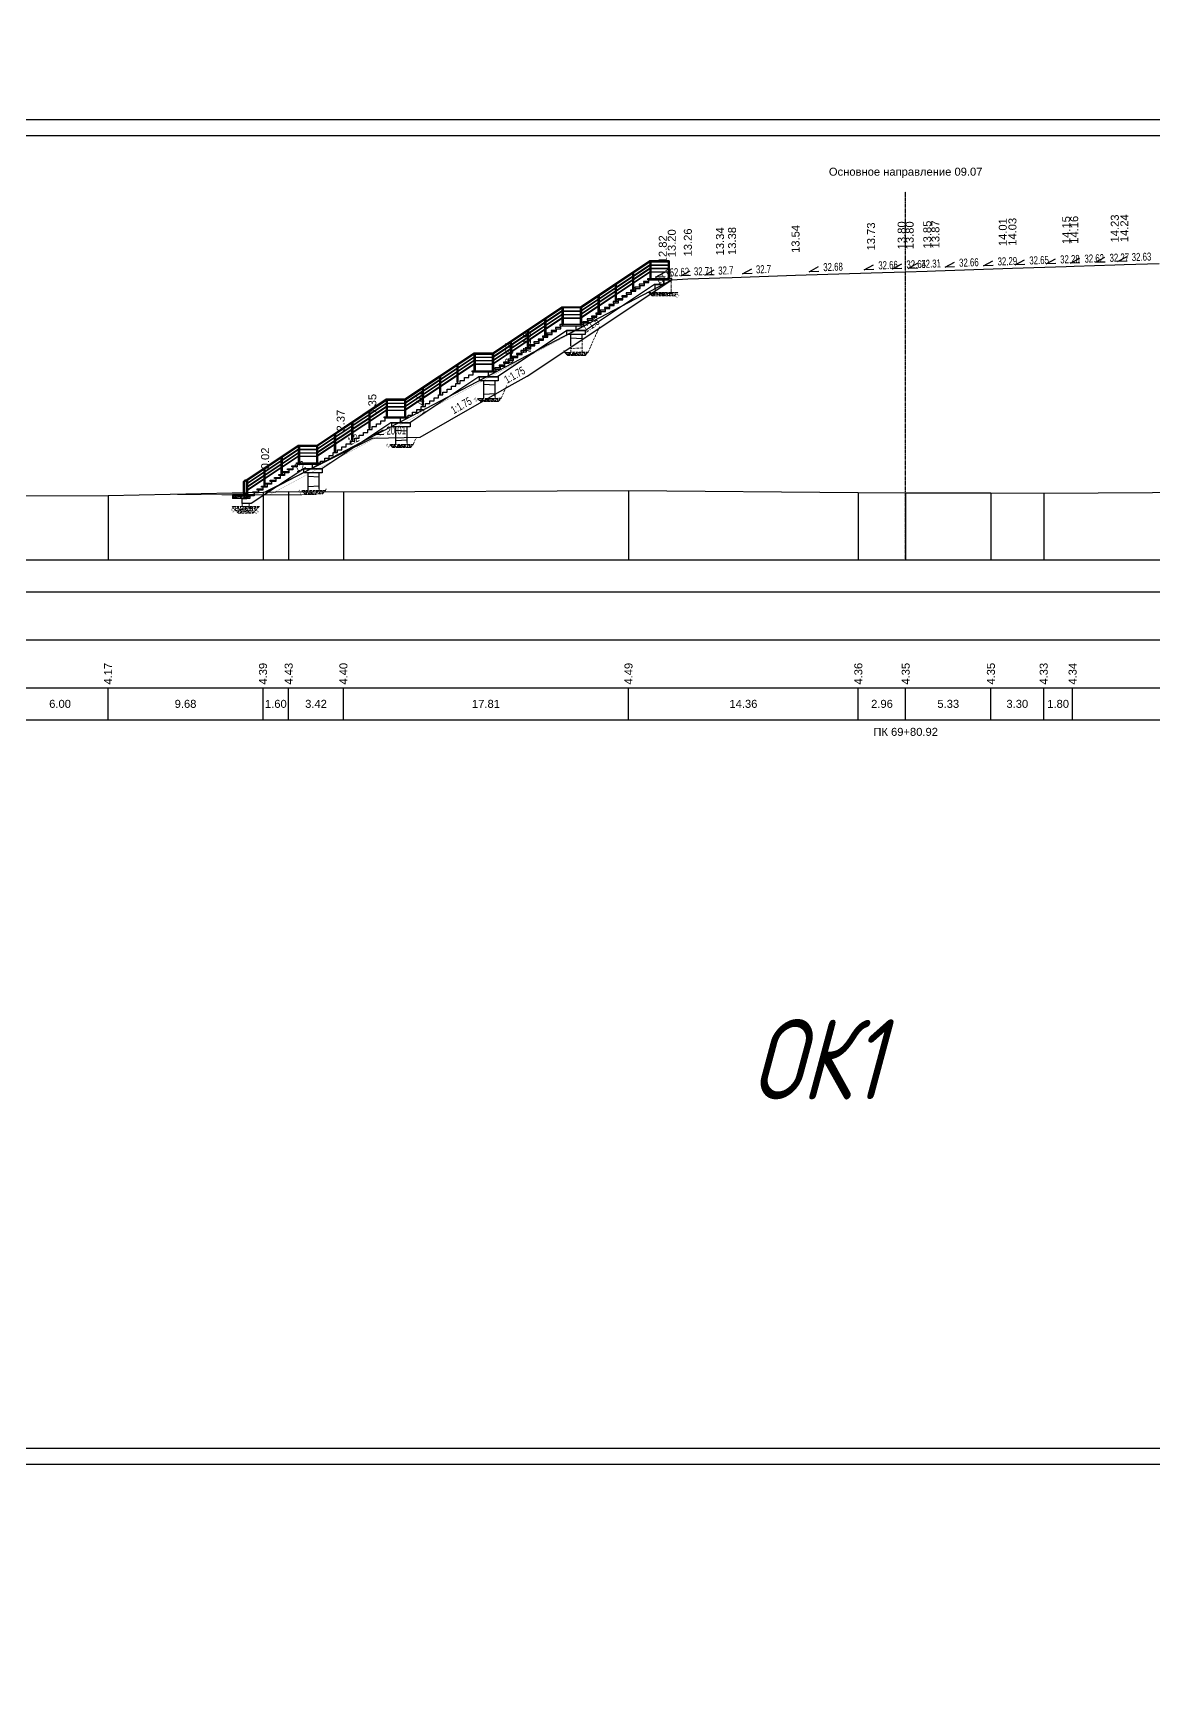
# Model space of a CAD drawing. Header units: millimetres. Extents: x 0 to 285450075, y -3000605 to 8125189010.
# Drawn here: x 7655242 to 7725227, y -50597 to 52371 of the extents above; entities that cross this region are included whole.
import ezdxf
from ezdxf import colors
from ezdxf.entities.mleader import LeaderData, LeaderLine
from ezdxf.enums import TextEntityAlignment as Align
from ezdxf.math import Vec2, Vec3

# ---------------------------------------------------------------- set-up
doc = ezdxf.new("R2010")
doc.units = ezdxf.units.MM
for name, pattern in [('ACAD_ISO02W100', [15, 12, -3]), ('DASHED', [7, 5, -2, 0]), ('осевая2', [1.125, 0.75, -0.125, 0.125, -0.125]), ('Штриховая', [3, 2, -1])]:
    doc.linetypes.add(name, pattern=pattern)
for name, color, linetype, lineweight in [('!!ТЕКСТ', 3, 'Continuous', 20), ('02_Доп.основные', 255, 'Continuous', 25), ('04_Невидимые', 3, 'Continuous', 13), ('1-Бетон', 106, 'Continuous', 35), ('10_Текст', 255, 'Continuous', 25), ('osn linii', 4, 'Continuous', 40), ('ИС_Выноска', 3, 'Continuous', 18), ('ИС_Земля_Med', 32, 'Земля', 20), ('ИС_ЛС_Mid', 7, 'Continuous', 35), ('ИС_ЛС_Невид', 3, 'Штриховая', 18), ('ИС_ЛС_Тон', 3, 'Continuous', 18)]:
    doc.layers.add(name, color=color, linetype=linetype, lineweight=lineweight)
for name, color, linetype in [('Код_510', 7, 'Continuous'), ('Красный поперечник', 1, 'Continuous'), ('ограждение', 7, 'Continuous'), ('Ось', 1, 'осевая2'), ('Откосы', 7, 'Continuous'), ('Подписи поперечников', 7, 'Continuous'), ('Рабочие отметки', 7, 'Continuous'), ('Таблица', 7, 'Continuous'), ('Уклоны проезжей части', 7, 'Continuous'), ('Черный поперечник', 3, 'Continuous')]:
    doc.layers.add(name, color=color, linetype=linetype)
doc.styles.add('0', font='isocpeur.ttf', dxfattribs={"width": 0.8, "oblique": 15})
doc.styles.add('ISOCPEUR', font='isocpeur.ttf', dxfattribs={"width": 0.8, "oblique": 15, "height": 2.5})
doc.styles.get("Standard").update_dxf_attribs({"font": 'arial.ttf'})
doc.linetypes.add('Земля', pattern='A,5.9,[130,ltypeshp.shx,S=1.5,R=-30,X=0,Y=-1.3],1.5,[130,ltypeshp.shx,S=1.5,R=-30,X=0,Y=-1.3],1.5,[130,ltypeshp.shx,S=1.5,R=-30,X=0,Y=-1.3],0.1', length=9)

# ---------------------------------------------------------------- blocks, each defined once
blk = doc.blocks.new('е43у')
at = {"layer": '04_Невидимые'}
h = blk.add_hatch(dxfattribs=at)
h.set_pattern_fill('AR-CONC', color=256, scale=30, angle=180, style=0)
h.set_pattern_definition([(230, (-78394462.25, -160705.61), (-215.1780548, 18.8256405), [22.5, -247.5]), (175, (-78394462.25, -160705.61), (41.6254001, -225.6576401), [18, -198]), (280.45144446, (-78394480.18, -160704.04), (-173.552654, -206.8319973), [19.1220576, -210.3426336]), (226.1842, (-78394462.25, -160765.61), (-320.1723992, 49.6557842), [33.75, -371.25]), (276.6356355, (-78394488.93, -160761.48), (-280.3985837, -292.2355802), [28.6831026, -315.514128]), (171.184164, (-78394462.25, -160765.6), (-280.3985835, -292.2355801), [27, -297.0000003]), (201, (-78394492.25, -160750.61), (-179.07211564, 120.7856672), [22.5, -247.5]), (146, (-78394492.25, -160750.61), (-72.9945996, -217.5450135), [18, -198]), (251.45144474, (-78394507.17, -160740.55), (-252.066713, -96.75934584), [19.122057, -210.3426336]), (217.5, (-78394462.25, -160705.61), (-3.647956595, -99.86815615), [0, -195.6, 0, -201, 0, -198.75]), (187.5, (-78394462.25, -160705.61), (-78.92086123, -118.32351356), [0, -114.6, 0, -191.1, 0, -75.75]), (147.5, (-78394395.35, -160705.61), (-160.14673085, 6.76646152), [0, -75, 0, -234, 0, -310.5]), (137.5, (-78394365.35, -160705.61), (-174.9558508, -30.0314947), [0, -97.5, 0, -155.4, 0, -220.5])])
h.paths.add_polyline_path([(1230, -1000), (1430, -800), (-330, -800), (-330, -840), (-170, -1000)])
h = blk.add_hatch(dxfattribs=at)
h.set_pattern_fill('AR-CONC', color=256, scale=30, angle=180, style=0)
h.set_pattern_definition([(230, (-78386442.3, -160705.66), (-215.1780548, 18.8256405), [22.5, -247.5]), (175, (-78386442.3, -160705.66), (41.6254001, -225.6576401), [18, -198]), (280.45144446, (-78386460.23, -160704.09), (-173.552654, -206.8319973), [19.1220576, -210.3426336]), (226.1842, (-78386442.3, -160765.66), (-320.1723992, 49.6557842), [33.75, -371.25]), (276.6356355, (-78386468.98, -160761.52), (-280.3985837, -292.2355802), [28.6831026, -315.514128]), (171.184164, (-78386442.3, -160765.66), (-280.3985835, -292.2355801), [27, -297.0000003]), (201, (-78386472.3, -160750.66), (-179.07211564, 120.7856672), [22.5, -247.5]), (146, (-78386472.3, -160750.66), (-72.9945996, -217.5450135), [18, -198]), (251.45144474, (-78386487.22, -160740.6), (-252.066713, -96.75934584), [19.122057, -210.3426336]), (217.5, (-78386442.295, -160705.66), (-3.647956595, -99.86815615), [0, -195.6, 0, -201, 0, -198.75]), (187.5, (-78386442.3, -160705.66), (-78.92086123, -118.32351356), [0, -114.6, 0, -191.1, 0, -75.75]), (147.5, (-78386375.395, -160705.66), (-160.14673085, 6.76646152), [0, -75, 0, -234, 0, -310.5]), (137.5, (-78386345.4, -160705.66), (-174.9558508, -30.0314947), [0, -97.5, 0, -155.4, 0, -220.5])])
h.paths.add_polyline_path([(6689, -4541), (6500, -4730), (5400, -4730), (5221, -4530)])
h = blk.add_hatch(dxfattribs=at)
h.set_pattern_fill('AR-CONC', color=256, scale=30, angle=180, style=0)
h.set_pattern_definition([(230, (-78381002.3, -163585.66), (-215.1780548, 18.8256405), [22.5, -247.5]), (175, (-78381002.3, -163585.66), (41.6254001, -225.6576401), [18, -198]), (280.45144446, (-78381020.23, -163584.09), (-173.552654, -206.8319973), [19.1220576, -210.3426336]), (226.1842, (-78381002.3, -163645.66), (-320.1723992, 49.6557842), [33.75, -371.25]), (276.6356355, (-78381028.98, -163641.52), (-280.3985837, -292.2355802), [28.6831026, -315.514128]), (171.184164, (-78381002.3, -163645.66), (-280.3985835, -292.2355801), [27, -297.0000003]), (201, (-78381032.3, -163630.66), (-179.07211564, 120.7856672), [22.5, -247.5]), (146, (-78381032.3, -163630.66), (-72.9945996, -217.5450135), [18, -198]), (251.45144474, (-78381047.22, -163620.6), (-252.066713, -96.75934584), [19.122057, -210.3426336]), (217.5, (-78381002.295, -163585.66), (-3.647956595, -99.86815615), [0, -195.6, 0, -201, 0, -198.75]), (187.5, (-78381002.3, -163585.66), (-78.92086123, -118.32351356), [0, -114.6, 0, -191.1, 0, -75.75]), (147.5, (-78380935.395, -163585.66), (-160.14673085, 6.76646152), [0, -75, 0, -234, 0, -310.5]), (137.5, (-78380905.4, -163585.66), (-174.9558508, -30.0314947), [0, -97.5, 0, -155.4, 0, -220.5])])
h.paths.add_polyline_path([(12129, -7421), (11940, -7610), (10840, -7610), (10661, -7410)])
h = blk.add_hatch(dxfattribs=at)
h.set_pattern_fill('AR-CONC', color=256, scale=30, angle=180, style=0)
h.set_pattern_definition([(230, (-78375512.3, -166465.66), (-215.1780548, 18.8256405), [22.5, -247.5]), (175, (-78375512.3, -166465.66), (41.6254001, -225.6576401), [18, -198]), (280.45144446, (-78375530.23, -166464.09), (-173.552654, -206.8319973), [19.1220576, -210.3426336]), (226.1842, (-78375512.3, -166525.66), (-320.1723992, 49.6557842), [33.75, -371.25]), (276.6356355, (-78375538.98, -166521.52), (-280.3985837, -292.2355802), [28.6831026, -315.514128]), (171.184164, (-78375512.3, -166525.66), (-280.3985835, -292.2355801), [27, -297.0000003]), (201, (-78375542.3, -166510.66), (-179.07211564, 120.7856672), [22.5, -247.5]), (146, (-78375542.3, -166510.66), (-72.9945996, -217.5450135), [18, -198]), (251.45144474, (-78375557.22, -166500.6), (-252.066713, -96.75934584), [19.122057, -210.3426336]), (217.5, (-78375512.295, -166465.66), (-3.647956595, -99.86815615), [0, -195.6, 0, -201, 0, -198.75]), (187.5, (-78375512.29, -166465.66), (-78.92086123, -118.32351356), [0, -114.6, 0, -191.1, 0, -75.75]), (147.5, (-78375445.395, -166465.66), (-160.14673085, 6.76646152), [0, -75, 0, -234, 0, -310.5]), (137.5, (-78375415.4, -166465.66), (-174.9558508, -30.0314947), [0, -97.5, 0, -155.4, 0, -220.5])])
h.paths.add_polyline_path([(17619, -10301), (17430, -10490), (16330, -10490), (16151, -10290)])
h = blk.add_hatch(dxfattribs=at)
h.set_pattern_fill('AR-CONC', color=256, scale=30, angle=180, style=0)
h.set_pattern_definition([(230, (-78370022.3, -169345.66), (-215.1780548, 18.8256405), [22.5, -247.5]), (175, (-78370022.3, -169345.66), (41.6254001, -225.6576401), [18, -198]), (280.45144446, (-78370040.23, -169344.09), (-173.552654, -206.8319973), [19.1220576, -210.3426336]), (226.1842, (-78370022.3, -169405.66), (-320.1723992, 49.6557842), [33.75, -371.25]), (276.6356355, (-78370048.97, -169401.52), (-280.3985837, -292.2355802), [28.6831026, -315.514128]), (171.184164, (-78370022.3, -169405.66), (-280.3985835, -292.2355801), [27, -297.0000003]), (201, (-78370052.3, -169390.66), (-179.07211564, 120.7856672), [22.5, -247.5]), (146, (-78370052.3, -169390.66), (-72.9945996, -217.5450135), [18, -198]), (251.45144474, (-78370067.22, -169380.6), (-252.066713, -96.75934584), [19.122057, -210.3426336]), (217.5, (-78370022.294, -169345.66), (-3.647956595, -99.86815615), [0, -195.6, 0, -201, 0, -198.75]), (187.5, (-78370022.29, -169345.66), (-78.92086123, -118.32351356), [0, -114.6, 0, -191.1, 0, -75.75]), (147.5, (-78369955.39, -169345.66), (-160.14673085, 6.76646152), [0, -75, 0, -234, 0, -310.5]), (137.5, (-78369925.4, -169345.66), (-174.9558508, -30.0314947), [0, -97.5, 0, -155.4, 0, -220.5])])
h.paths.add_polyline_path([(23109, -13181), (22920, -13370), (21820, -13370), (21641, -13170)])
h = blk.add_hatch(dxfattribs=at)
h.set_pattern_fill('AR-CONC', color=256, scale=30, angle=180, style=0)
h.set_pattern_definition([(230, (-78374427.3, -167185.7), (-215.1780548, 18.8256405), [22.5, -247.5]), (175, (-78374427.3, -167185.7), (41.6254001, -225.6576401), [18, -198]), (280.45144446, (-78374445.22, -167184.13), (-173.552654, -206.8319973), [19.1220576, -210.3426336]), (226.1842, (-78374427.3, -167245.7), (-320.1723992, 49.6557842), [33.75, -371.25]), (276.6356355, (-78374453.97, -167241.56), (-280.3985837, -292.2355802), [28.6831026, -315.514128]), (171.184164, (-78374427.3, -167245.7), (-280.3985835, -292.2355801), [27, -297.0000003]), (201, (-78374457.3, -167230.7), (-179.07211564, 120.7856672), [22.5, -247.5]), (146, (-78374457.3, -167230.7), (-72.9945996, -217.5450135), [18, -198]), (251.45144474, (-78374472.22, -167220.64), (-252.066713, -96.75934584), [19.122057, -210.3426336]), (217.5, (-78374427.29, -167185.7), (-3.647956595, -99.86815615), [0, -195.6, 0, -201, 0, -198.75]), (187.5, (-78374427.29, -167185.7), (-78.92086123, -118.32351356), [0, -114.6, 0, -191.1, 0, -75.75]), (147.5, (-78374360.39, -167185.7), (-160.14673085, 6.76646152), [0, -75, 0, -234, 0, -310.5]), (137.5, (-78374330.4, -167185.7), (-174.9558508, -30.0314947), [0, -97.5, 0, -155.4, 0, -220.5])])
h.paths.add_polyline_path([(27475, -14180), (27075, -14580), (26175, -14580), (25775, -14180)])
h = blk.add_hatch(dxfattribs=at)
h.set_pattern_fill('AR-CONC', color=256, scale=30, angle=180, style=0)
h.set_pattern_definition([(230, (-78313045.03, -167475.7), (-215.1780548, 18.8256405), [22.5, -247.5]), (175, (-78313045.03, -167475.7), (41.6254001, -225.6576401), [18, -198]), (280.45144446, (-78313062.96, -167474.13), (-173.552654, -206.8319973), [19.1220576, -210.3426336]), (226.1842, (-78313045.03, -167535.7), (-320.1723992, 49.6557842), [33.75, -371.25]), (276.6356355, (-78313071.7, -167531.56), (-280.3985837, -292.2355802), [28.6831026, -315.514128]), (171.184164, (-78313045.03, -167535.7), (-280.3985835, -292.2355801), [27, -297.0000003]), (201, (-78313075.03, -167520.7), (-179.07211564, 120.7856672), [22.5, -247.5]), (146, (-78313075.03, -167520.7), (-72.9945996, -217.5450135), [18, -198]), (251.45144474, (-78313089.95, -167510.64), (-252.066713, -96.75934584), [19.122057, -210.3426336]), (217.5, (-78313045.026, -167475.7), (-3.647956595, -99.86815615), [0, -195.6, 0, -201, 0, -198.75]), (187.5, (-78313045.03, -167475.7), (-78.92086123, -118.32351356), [0, -114.6, 0, -191.1, 0, -75.75]), (147.5, (-78312978.126, -167475.7), (-160.14673085, 6.76646152), [0, -75, 0, -234, 0, -310.5]), (137.5, (-78312948.13, -167475.7), (-174.9558508, -30.0314947), [0, -97.5, 0, -155.4, 0, -220.5])])
h.paths.add_polyline_path([(26365, -13680), (26365, -13570), (26365, -13530), (27435, -13530), (27435, -13680)])
h = blk.add_hatch(dxfattribs=at)
h.set_pattern_fill('ANSI33', color=256, scale=10, style=0)
h.set_pattern_definition([(45, (-976848.076, -571101.184), (-44.9012806, 44.9012806), []), (45, (-976803.175, -571101.184), (-44.9012806, 44.9012806), [31.75, -15.875])])
h.paths.add_polyline_path([(27435, -13430), (27435, -13530), (26435, -13530), (26435, -13430), (27435, -13430), (27435, -13430), (27435, -13430)])
at = {"color": 40, "true_color": 0xf8d731, "const_width": 10}
blk.add_lwpolyline([(25137, -13439), (0, 0)], dxfattribs=at)
at = {"layer": '02_Доп.основные'}
for p, q in [((5600, -3663), (5600, -3430)), ((5600, -3700), (6300, -3660)), ((6300, -4130), (6300, -3430)), ((12365, -5760), (11165, -5760)), ((12285, -5690), (11195, -5690)), ((11040, -7290), (11040, -6310)), ((11040, -6580), (11740, -6540)), ((11040, -7140), (11740, -7180)), ((11740, -7233), (11740, -6310)), ((11740, -7418), (11740, -7233)), ((16530, -10170), (16530, -9190)), ((17855, -8640), (16655, -8640)), ((17775, -8570), (16685, -8570)), ((17230, -10113), (17230, -9190)), ((16530, -9460), (17230, -9420)), ((16530, -10020), (17230, -10060)), ((17230, -10298), (17230, -10113)), ((22020, -13050), (22020, -12070)), ((22020, -12340), (22720, -12300)), ((23345, -11520), (22145, -11520)), ((23265, -11450), (22175, -11450)), ((22720, -12993), (22720, -12070)), ((22020, -12900), (22720, -12940)), ((22720, -13178), (22720, -12993)), ((26435, -13430), (27435, -13430)), ((26435, -13530), (27435, -13530)), ((26435, -13680), (27435, -13680))]:
    blk.add_line(p, q, dxfattribs=at)
for points in [[(120, 0), (0, 0), (0, 70), (160, 70)], [(180, 0), (1320, 0), (1500, 0), (1500, 70), (1320, 70), (210, 70)], [(5970, -3180), (5970, -2880), (5485, -2880), (5485, -2700), (5215, -2700), (5215, -2520), (4945, -2520), (4945, -2340), (4675, -2340), (4675, -2160), (4405, -2160), (4405, -1980), (4135, -1980), (4135, -1800), (3865, -1800), (3865, -1620), (3595, -1620), (3595, -1440), (3325, -1440), (3325, -1260), (3055, -1260), (3055, -1080), (2785, -1080), (2785, -900), (2515, -900), (2515, -720), (2245, -720), (2245, -540), (1975, -540), (1975, -360), (1705, -360), (1705, -180), (1435, -180), (1435, 0), (500, 0), (500, -300), (1075, -300), (5395, -3180), (5970, -3180)], [(11460, -6060), (11460, -5760), (10975, -5760), (10975, -5580), (10705, -5580), (10705, -5400), (10435, -5400), (10435, -5220), (10165, -5220), (10165, -5040), (9895, -5040), (9895, -4860), (9625, -4860), (9625, -4680), (9355, -4680), (9355, -4500), (9085, -4500), (9085, -4320), (8815, -4320), (8815, -4140), (8545, -4140), (8545, -3960), (8275, -3960), (8275, -3780), (8005, -3780), (8005, -3600), (7735, -3600), (7735, -3420), (7465, -3420), (7465, -3240), (7195, -3240), (7195, -3060), (6925, -3060), (6925, -2880), (5990, -2880), (5990, -3180), (6565, -3180), (10885, -6060), (11460, -6060)], [(6565, -3180), (5415, -3180), (5415, -3430), (6565, -3430), (6565, -3180)], [(12005, -6060), (10855, -6060), (10855, -6310), (12005, -6310), (12005, -6060)], [(11145, -5690), (10975, -5690), (10975, -5760), (11165, -5760)], [(16950, -8940), (16950, -8640), (16465, -8640), (16465, -8460), (16195, -8460), (16195, -8280), (15925, -8280), (15925, -8100), (15655, -8100), (15655, -7920), (15385, -7920), (15385, -7740), (15115, -7740), (15115, -7560), (14845, -7560), (14845, -7380), (14575, -7380), (14575, -7200), (14305, -7200), (14305, -7020), (14035, -7020), (14035, -6840), (13765, -6840), (13765, -6660), (13495, -6660), (13495, -6480), (13225, -6480), (13225, -6300), (12955, -6300), (12955, -6120), (12685, -6120), (12685, -5940), (12415, -5940), (12415, -5760), (11480, -5760), (11480, -6060), (12055, -6060), (16375, -8940), (16950, -8940)], [(12355, -5760), (12475, -5760), (12475, -5690), (12335, -5690)], [(17495, -8940), (16345, -8940), (16345, -9190), (17495, -9190), (17495, -8940)], [(16635, -8570), (16465, -8570), (16465, -8640), (16655, -8640)], [(22440, -11820), (22440, -11520), (21955, -11520), (21955, -11340), (21685, -11340), (21685, -11160), (21415, -11160), (21415, -10980), (21145, -10980), (21145, -10800), (20875, -10800), (20875, -10620), (20605, -10620), (20605, -10440), (20335, -10440), (20335, -10260), (20065, -10260), (20065, -10080), (19795, -10080), (19795, -9900), (19525, -9900), (19525, -9720), (19255, -9720), (19255, -9540), (18985, -9540), (18985, -9360), (18715, -9360), (18715, -9180), (18445, -9180), (18445, -9000), (18175, -9000), (18175, -8820), (17905, -8820), (17905, -8640), (16970, -8640), (16970, -8940), (17545, -8940), (21865, -11820), (22440, -11820)], [(17845, -8640), (17965, -8640), (17965, -8570), (17825, -8570)], [(22985, -11820), (21835, -11820), (21835, -12070), (22985, -12070), (22985, -11820)], [(22125, -11450), (21955, -11450), (21955, -11520), (22145, -11520)], [(22460, -11520), (22460, -11820), (22985, -11820), (26275, -13980), (26850, -13980), (26850, -13680), (26545, -13680)], [(23335, -11520), (23455, -11520), (23455, -11450), (23315, -11450)], [(23335, -11520), (23455, -11520), (23455, -11450), (23315, -11450)], [(23345, -11520), (23395, -11520), (23395, -11700), (23665, -11700), (23665, -11880), (23935, -11880), (23935, -12060), (24205, -12060), (24205, -12240)], [(24345, -12170), (24205, -12170), (24205, -12240), (24405, -12240)], [(24405, -12240), (24545, -12240), (24545, -12170), (24395, -12170)], [(24475, -12240), (24475, -12420), (24745, -12420), (24745, -12600), (25015, -12600), (25015, -12780), (25285, -12780), (25285, -12960)], [(25425, -12890), (25285, -12890), (25285, -12960), (25485, -12960)], [(25485, -12960), (25625, -12960), (25625, -12890), (25475, -12890)], [(25555, -12960), (25555, -13140), (25825, -13140), (25825, -13320), (26095, -13320), (26095, -13500), (26365, -13500), (26365, -13680), (26545, -13680)], [(26435, -13430), (26435, -13530)], [(27435, -13430), (27435, -13530)], [(27435, -13530), (27435, -13680)]]:
    blk.add_lwpolyline(points, dxfattribs=at)
at = {"layer": '02_Доп.основные', "flags": 128}
blk.add_lwpolyline([(1030, -610), (1030, -300), (490, -300), (490, 0), (30, 0)], dxfattribs=at)
at = {"layer": '02_Доп.основные'}
for points in [[(1435, -110), (1775, -110), (1775, -180), (1435, -180)], [(1705, -290), (2045, -290), (2045, -360), (1705, -360)], [(1975, -470), (2315, -470), (2315, -540), (1975, -540)], [(2245, -650), (2585, -650), (2585, -720), (2245, -720)], [(2515, -830), (2855, -830), (2855, -900), (2515, -900)], [(2785, -1010), (3125, -1010), (3125, -1080), (2785, -1080)], [(3055, -1190), (3395, -1190), (3395, -1260), (3055, -1260)], [(3325, -1370), (3665, -1370), (3665, -1440), (3325, -1440)], [(3595, -1550), (3935, -1550), (3935, -1620), (3595, -1620)], [(3865, -1730), (4205, -1730), (4205, -1800), (3865, -1800)], [(4135, -1910), (4475, -1910), (4475, -1980), (4135, -1980)], [(4405, -2090), (4745, -2090), (4745, -2160), (4405, -2160)], [(4675, -2270), (5015, -2270), (5015, -2340), (4675, -2340)], [(4945, -2450), (5285, -2450), (5285, -2520), (4945, -2520)], [(5215, -2630), (5555, -2630), (5555, -2700), (5215, -2700)], [(5485, -2810), (6985, -2810), (6985, -2880), (5485, -2880)], [(6925, -2990), (7265, -2990), (7265, -3060), (6925, -3060)], [(7195, -3170), (7535, -3170), (7535, -3240), (7195, -3240)], [(7465, -3350), (7805, -3350), (7805, -3420), (7465, -3420)], [(7735, -3530), (8075, -3530), (8075, -3600), (7735, -3600)], [(8005, -3710), (8345, -3710), (8345, -3780), (8005, -3780)], [(8275, -3890), (8615, -3890), (8615, -3960), (8275, -3960)], [(8545, -4070), (8885, -4070), (8885, -4140), (8545, -4140)], [(8815, -4250), (9155, -4250), (9155, -4320), (8815, -4320)], [(9085, -4430), (9425, -4430), (9425, -4500), (9085, -4500)], [(9355, -4610), (9695, -4610), (9695, -4680), (9355, -4680)], [(9625, -4790), (9965, -4790), (9965, -4860), (9625, -4860)], [(9895, -4970), (10235, -4970), (10235, -5040), (9895, -5040)], [(10165, -5150), (10505, -5150), (10505, -5220), (10165, -5220)], [(10435, -5330), (10775, -5330), (10775, -5400), (10435, -5400)], [(10705, -5510), (11045, -5510), (11045, -5580), (10705, -5580)], [(23395, -11700), (23735, -11700), (23735, -11630), (23395, -11630)], [(23665, -11880), (24005, -11880), (24005, -11810), (23665, -11810)], [(23935, -12060), (24275, -12060), (24275, -11990), (23935, -11990)], [(24475, -12420), (24815, -12420), (24815, -12350), (24475, -12350)], [(24745, -12600), (25085, -12600), (25085, -12530), (24745, -12530)], [(25015, -12780), (25355, -12780), (25355, -12710), (25015, -12710)], [(25555, -13140), (25895, -13140), (25895, -13070), (25555, -13070)], [(25825, -13320), (26165, -13320), (26165, -13250), (25825, -13250)], [(26095, -13500), (26435, -13500), (26435, -13430), (26095, -13430)]]:
    blk.add_lwpolyline(points, close=True, dxfattribs=at)
at = {"layer": '04_Невидимые', "linetype": 'DASHED', "ltscale": 30}
for p, q in [((5221, -4530), (4514, -2939)), ((5600, -4533), (5600, -3663)), ((5600, -4260), (6300, -4300)), ((6300, -4538), (6300, -4130)), ((6689, -4541), (6746, -4427)), ((10661, -7410), (10313, -6627)), ((11040, -7413), (11040, -7290)), ((16151, -10290), (15956, -9851)), ((16530, -10293), (16530, -10170)), ((21641, -13170), (21599, -13076)), ((22020, -13173), (22020, -13050))]:
    blk.add_line(p, q, dxfattribs=at)
blk.add_lwpolyline([(1430, -800), (1230, -1000), (-170, -1000), (-370, -800), (1430, -800)], dxfattribs=at)
for points in [[(6500, -4730), (5400, -4730), (5221, -4530), (6689, -4541)], [(11940, -7610), (10840, -7610), (10661, -7410), (12129, -7421)], [(17430, -10490), (16330, -10490), (16151, -10290), (17619, -10301)], [(22920, -13370), (21820, -13370), (21641, -13170), (23109, -13181)], [(27075, -14580), (26175, -14580), (25775, -14180), (27475, -14180)], [(26400, -13980), (26850, -13980), (26850, -14180), (26400, -14180)]]:
    blk.add_lwpolyline(points, close=True, dxfattribs=at)
at = {"layer": '1-Бетон', "color": 5}
for points in [[(12353, -4590), (16673, -7470), (12353, -4590), (11183, -4590), (6863, -1710), (5695, -1710), (1373, 1170), (160, 1170)], [(16673, -7470), (17843, -7470), (22163, -10350), (23333, -10350), (26555, -12498)], [(17825, -7530), (22175, -10410)], [(23315, -10410), (26505, -12522)]]:
    blk.add_lwpolyline(points, dxfattribs=at)
at = {"layer": 'osn linii', "lineweight": -3}
blk.add_lwpolyline([(26620, -12558), (26705, -12643), (26705, -13303), (26620, -13388), (26555, -13388), (26555, -13448), (26645, -13448), (26765, -13328), (26765, -12618), (26645, -12498), (26555, -12498), (26555, -12558)], close=True, dxfattribs=at)
at = {"layer": 'ИС_Земля_Med', "ltscale": 0.8}
blk.add_lwpolyline([(22219, -13430), (23122, -13436), (28104, -13443), (30884, -13430)], dxfattribs=at)
at = {"layer": 'ИС_ЛС_Mid', "color": 7}
for points in [[(17905, -8640), (17855, -8640)], [(23395, -11520), (23345, -11520)], [(23395, -11520), (23345, -11520)]]:
    blk.add_lwpolyline(points, dxfattribs=at)
at = {"layer": 'ИС_ЛС_Невид', "ltscale": 200}
blk.add_line((1030, -610), (1030, -800), dxfattribs=at)
at = {"layer": 'ИС_ЛС_Тон', "linetype": 'ACAD_ISO02W100', "ltscale": 20, "extrusion": (0, 0, -1)}
blk.add_line((30, 0), (30, -800), dxfattribs=at)
at = {"layer": 'ИС_ЛС_Тон', "linetype": 'ACAD_ISO02W100', "ltscale": 20}
blk.add_line((1030, -610), (1030, -800), dxfattribs=at)
at = {"layer": 'Красный поперечник'}
for p, q in [((562, -375), (0, 0)), ((9044, -6026), (562, -375)), ((10150, -6659), (9044, -6026)), ((15709, -9836), (10150, -6659)), ((18708, -9896), (15709, -9836))]:
    blk.add_line(p, q, dxfattribs=at)
at = {"layer": 'ограждение', "color": 4}
for p, q in [((1355, 1110), (210, 1110)), ((1355, 1110), (5645, -1750)), ((1373, 1170), (5693, -1710)), ((6845, -1770), (11135, -4630)), ((6863, -1710), (11183, -4590)), ((11185, -4590), (12353, -4590)), ((12335, -4650), (11195, -4650)), ((12335, -4650), (16635, -7517)), ((17825, -7530), (16685, -7530)), ((23315, -10410), (22175, -10410))]:
    blk.add_line(p, q, dxfattribs=at)
at = {"layer": 'ограждение', "color": 1}
for p, q in [((1355, 927), (5645, -1915)), ((1355, 895), (5645, -1947)), ((1355, 712), (5645, -2130)), ((1355, 680), (5645, -2162)), ((1355, 497), (5645, -2345)), ((1355, 465), (5645, -2377)), ((6840, -1953), (11145, -4805)), ((6840, -1985), (11145, -4837)), ((6840, -2168), (11145, -5020)), ((6840, -2200), (11145, -5052)), ((6840, -2383), (11145, -5235)), ((6840, -2415), (11145, -5267)), ((12335, -4833), (16635, -7682)), ((12335, -4865), (16635, -7714)), ((12335, -5048), (16635, -7897)), ((12335, -5080), (16635, -7929)), ((12335, -5263), (16635, -8112)), ((12335, -5295), (16635, -8144)), ((17825, -7713), (22125, -10562)), ((17825, -7745), (22125, -10594)), ((17825, -7928), (22125, -10777)), ((17825, -7960), (22125, -10809)), ((17825, -8143), (22125, -10992)), ((17825, -8175), (22125, -11024)), ((23315, -10593), (26505, -12707)), ((23315, -10625), (26505, -12739)), ((23315, -10808), (26505, -12922)), ((23315, -10840), (26505, -12954)), ((23315, -11023), (26505, -13137)), ((23315, -11055), (26505, -13169))]:
    blk.add_line(p, q, dxfattribs=at)
at = {"layer": 'ограждение'}
for points in [[(210, 1170), (160, 1170), (160, 55), (210, 55)], [(1355, 1170), (1305, 1170), (1305, 55), (1355, 55)], [(2435, 462), (2385, 495), (2385, -665), (2435, -665)], [(3515, -258), (3465, -225), (3465, -1385), (3515, -1385)], [(4595, -978), (4545, -945), (4545, -2105), (4595, -2105)], [(5695, -1710), (5645, -1710), (5645, -2825), (5695, -2825)], [(6840, -1710), (6790, -1710), (6790, -2825), (6840, -2825)], [(7925, -2418), (7875, -2385), (7875, -3545), (7925, -3545)], [(9005, -3138), (8955, -3105), (8955, -4265), (9005, -4265)], [(10085, -3858), (10035, -3825), (10035, -4985), (10085, -4985)], [(11195, -4590), (11145, -4590), (11145, -5705), (11195, -5705)], [(12335, -4590), (12285, -4590), (12285, -5705), (12335, -5705)], [(13415, -5298), (13365, -5265), (13365, -6425), (13415, -6425)], [(14495, -6018), (14445, -5985), (14445, -7145), (14495, -7145)], [(15575, -6738), (15525, -6705), (15525, -7865), (15575, -7865)], [(16685, -7470), (16635, -7470), (16635, -8585), (16685, -8585)], [(17825, -7470), (17775, -7470), (17775, -8585), (17825, -8585)], [(18905, -8178), (18855, -8145), (18855, -9305), (18905, -9305)], [(19985, -8898), (19935, -8865), (19935, -10025), (19985, -10025)], [(21065, -9618), (21015, -9585), (21015, -10745), (21065, -10745)], [(22175, -10350), (22125, -10350), (22125, -11465), (22175, -11465)], [(23315, -10350), (23265, -10350), (23265, -11465), (23315, -11465)], [(24395, -11058), (24345, -11025), (24345, -12185), (24395, -12185)], [(25475, -11778), (25425, -11745), (25425, -12905), (25475, -12905)], [(26555, -12498), (26505, -12465), (26505, -13625), (26555, -13625)]]:
    blk.add_lwpolyline(points, close=True, dxfattribs=at)
at = {"layer": 'ограждение', "color": 4}
for points in [[(1373, 1170), (210, 1170)], [(5645, -1750), (6790, -1750)], [(6863, -1710), (5693, -1710)]]:
    blk.add_lwpolyline(points, dxfattribs=at)
at = {"layer": 'ограждение', "color": 1}
for points in [[(1355, 927), (210, 927), (210, 895), (1355, 895)], [(1355, 712), (210, 712), (210, 680), (1355, 680)], [(1355, 497), (210, 497), (210, 465), (1355, 465)], [(6790, -1953), (5695, -1953), (5695, -1985), (6790, -1985)], [(6790, -2168), (5695, -2168), (5695, -2200), (6790, -2200)], [(6790, -2383), (5695, -2383), (5695, -2415), (6790, -2415)], [(12285, -4833), (11195, -4833), (11195, -4865), (12285, -4865)], [(12285, -5048), (11195, -5048), (11195, -5080), (12285, -5080)], [(12285, -5263), (11195, -5263), (11195, -5295), (12285, -5295)], [(17775, -7713), (16685, -7713), (16685, -7745), (17775, -7745)], [(17775, -7928), (16685, -7928), (16685, -7960), (17775, -7960)], [(17775, -8143), (16685, -8143), (16685, -8175), (17775, -8175)], [(23265, -10593), (22175, -10593), (22175, -10625), (23265, -10625)], [(23265, -10808), (22175, -10808), (22175, -10840), (23265, -10840)], [(23265, -11023), (22175, -11023), (22175, -11055), (23265, -11055)]]:
    blk.add_lwpolyline(points, close=True, dxfattribs=at)
at = {"layer": '10_Текст', "style": 'ISOCPEUR', "oblique": 15, "width": 0.9}
for rotation, p in [(315, (-525, -958, 121)), (45, (12203, -7688)), (45, (17693, -10568)), (45, (23183, -13448)), (315, (25738, -14481, -83)), (45, (27385, -14603, 249))]:
    blk.add_text('1:1', height=187.5, rotation=rotation, dxfattribs=at).set_placement(p)

msp = doc.modelspace()

# ---------------------------------------------------------------- linework, layer by layer
at = {"flags": 128}
for points in [[(7565675.8465, -37046.6388), (7803275.8465, -37046.6388), (7803275.8465, 46953.3612), (7565675.8465, 46953.3612)], [(7569675.8465, -36046.6388), (7802275.8465, -36046.6388), (7802275.8465, 45953.3612), (7569675.8465, 45953.3612)]]:
    msp.add_lwpolyline(points, close=True, dxfattribs=at)
at = {"color": 40, "true_color": 0xf8d731}
msp.add_lwpolyline([(7669873.901, 23717.1119), (7695154.6612, 36955.7315)], dxfattribs=at)
at = {"layer": 'Код_510'}
for p, q in [((7659934.2517, 9455.6858), (7659934.2517, 11455.6858)), ((7669615.2795, 9455.6858), (7669615.2795, 11455.6858)), ((7671218.9451, 9455.6858), (7671218.9451, 11455.6858)), ((7674639.6397, 9455.6858), (7674639.6397, 11455.6858)), ((7692452.0543, 9455.6858), (7692452.0543, 11455.6858)), ((7706812.3318, 9455.6858), (7706812.3318, 11455.6858)), ((7709770.0633, 9455.6858), (7709770.0633, 11455.6858)), ((7715095.8535, 9455.6858), (7715095.8535, 11455.6858)), ((7718395.3976, 9455.6858), (7718395.3976, 11455.6858)), ((7720199.1005, 9455.6858), (7720199.1005, 11455.6858))]:
    msp.add_line(p, q, dxfattribs=at)
at = {"layer": 'Красный поперечник'}
for p, q in [((7686110.9055, 30929.5061), (7694592.7446, 36581.1549)), ((7694592.7446, 36581.1549), (7695154.6612, 36955.7315)), ((7685004.1939, 30296.6167), (7686110.9055, 30929.5061)), ((7679445.4145, 27119.3864), (7685004.1939, 30296.6167)), ((7674470.7529, 26070.6267), (7676446.6203, 27059.3849)), ((7676446.6203, 27059.3849), (7679445.4145, 27119.3864)), ((7669750.409, 23709.7203), (7674470.7529, 26070.6267))]:
    msp.add_line(p, q, dxfattribs=at)
msp.add_lwpolyline([(7695154.6612, 36955.7315), (7696159.5229, 37008.6084), (7698169.2464, 37074.3403), (7698922.8927, 37098.9822), (7702888.9509, 37228.6862), (7707606.7504, 37382.8687), (7709764.8927, 37453.3473), (7709770.1104, 37453.5177), (7711120.0053, 37497.585), (7711629.8716, 37514.0568), (7715837.8048, 37651.4998), (7716439.8338, 37670.9406), (7719802.7639, 37780.7379), (7720296.2267, 37796.667), (7722837.5907, 37879.5599), (7723432.1314, 37898.7468), (7725609.24, 37969.7827)], dxfattribs=at)
at = {"layer": 'Ось', "ltscale": 15}
msp.add_line((7709770.1104, 19455.6858), (7709770.1104, 42453.3612), dxfattribs=at)
at = {"layer": 'Таблица'}
for p, q in [((7587675.8465, 19455.6858), (7779894.1747, 19455.6858)), ((7587675.8465, 17455.6858), (7779894.1747, 17455.6858)), ((7587675.8465, 14455.6858), (7779894.1747, 14455.6858)), ((7587675.8465, 11455.6858), (7779894.1747, 11455.6858)), ((7587675.8465, 9455.6858), (7779894.1747, 9455.6858))]:
    msp.add_line(p, q, dxfattribs=at)
at = {"layer": 'Уклоны проезжей части', "flags": 128}
for points in [[(7715232.786, 37832.0683), (7714633.0986, 37812.7032), (7715223.1034, 38131.912)], [(7715232.786, 37832.0683), (7714633.0986, 37812.7032), (7715223.1034, 38131.912)], [(7717215.2046, 37896.364), (7716615.5242, 37876.7849), (7717205.4151, 38196.2042)], [(7717215.2046, 37896.364), (7716615.5242, 37876.7849), (7717205.4151, 38196.2042)], [(7719143.464, 37959.5612), (7718543.7764, 37940.2031), (7719133.7849, 38259.405)], [(7719143.464, 37959.5612), (7718543.7764, 37940.2031), (7719133.7849, 38259.405)], [(7720660.8199, 38008.667), (7720061.1388, 37989.107), (7720651.0398, 38308.5076)], [(7720660.8199, 38008.667), (7720061.1388, 37989.107), (7720651.0398, 38308.5076)], [(7722228.8312, 38060.0199), (7721629.1434, 38040.6669), (7722219.1547, 38359.8638)], [(7722228.8312, 38060.0199), (7721629.1434, 38040.6669), (7722219.1547, 38359.8638)], [(7723614.595, 38104.8083), (7723014.9141, 38085.2416), (7723604.8116, 38404.6487)], [(7723614.595, 38104.8083), (7723014.9141, 38085.2416), (7723604.8116, 38404.6487)], [(7694747.7787, 37134.6001), (7694148.6077, 37103.0711), (7694732.0142, 37434.1856)], [(7694747.7787, 37134.6001), (7694148.6077, 37103.0711), (7694732.0142, 37434.1856)], [(7696316.5828, 37213.8538), (7695716.9035, 37194.2402), (7696306.776, 37513.6935)], [(7696316.5828, 37213.8538), (7695716.9035, 37194.2402), (7696306.776, 37513.6935)], [(7697814.8737, 37262.8618), (7697215.1942, 37243.2541), (7697805.0699, 37562.7016)], [(7697814.8737, 37262.8618), (7697215.1942, 37243.2541), (7697805.0699, 37562.7016)], [(7700174.7249, 37340.03), (7699575.0455, 37320.4184), (7700164.9191, 37639.8697)], [(7700174.7249, 37340.03), (7699575.0455, 37320.4184), (7700164.9191, 37639.8697)], [(7704341.751, 37476.2735), (7703742.0712, 37456.6753), (7704331.952, 37776.1134)], [(7704341.751, 37476.2735), (7703742.0712, 37456.6753), (7704331.952, 37776.1134)], [(7707779.726, 37588.6257), (7707180.0457, 37569.0419), (7707769.9341, 37888.4659)], [(7707779.726, 37588.6257), (7707180.0457, 37569.0419), (7707769.9341, 37888.4659)], [(7709536.3555, 37645.9948), (7708936.675, 37626.4182), (7709526.5672, 37945.8351)], [(7709538.9644, 37646.08), (7708939.2838, 37626.5034), (7709529.1761, 37945.9202)], [(7710527.2057, 37678.5397), (7709927.5185, 37659.1662), (7710517.5189, 37978.3833)], [(7710527.2057, 37678.5397), (7709927.5185, 37659.1662), (7710517.5189, 37978.3833)], [(7712827.7417, 37753.2908), (7712228.0615, 37733.7036), (7712817.948, 38053.1309)], [(7712827.7417, 37753.2908), (7712228.0615, 37733.7036), (7712817.948, 38053.1309)], [(7677158.7928, 27273.6754), (7676558.9128, 27261.6726), (7677152.7914, 27573.6153)], [(7677158.7928, 27273.6754), (7676558.9128, 27261.6726), (7677152.7914, 27573.6153)]]:
    msp.add_lwpolyline(points, dxfattribs=at)
at = {"layer": 'Черный поперечник', "color": 7}
for p, q in [((7669615.2795, 23682.8453), (7669615.2795, 19455.6858)), ((7671218.9451, 23721.3803), (7671218.9451, 19455.6858)), ((7674639.6397, 23699.2552), (7674639.6397, 19455.6858)), ((7692452.0543, 23780.6911), (7692452.0543, 19455.6858)), ((7659934.2517, 23468.9191), (7659934.2517, 19455.6858)), ((7706812.3318, 23652.0629), (7706812.3318, 19455.6858)), ((7709770.0633, 23649.3295), (7709770.0633, 19455.6858)), ((7715095.8535, 23644.4077), (7715095.8535, 19455.6858)), ((7718395.3976, 23624.6426), (7718395.3976, 19455.6858))]:
    msp.add_line(p, q, dxfattribs=at)
at = {"layer": 'Черный поперечник', "flags": 128}
msp.add_lwpolyline([(7653935.7721, 23455.6858), (7659934.2517, 23468.9191), (7669615.2795, 23682.8453), (7671218.9451, 23721.3803), (7674639.6397, 23699.2552), (7692452.0543, 23780.6911), (7706812.3318, 23652.0629), (7709770.0633, 23649.3295), (7715095.8535, 23644.4077), (7718395.3976, 23624.6426), (7748947.3457, 23809.7386), (7749950.974, 23804.5151), (7766352.5593, 23805.9282), (7774598.1404, 23808.9135), (7777156.8408, 23838.6339), (7779894.1747, 23785.1759)], dxfattribs=at)

# ---------------------------------------------------------------- block references
at = {"xscale": -1}
msp.add_blockref('е43у', (7695154.6612, 36955.7315), dxfattribs=at)

# ---------------------------------------------------------------- texts
at = {"layer": 'Код_510'}
for s, p in [('4.17', (7659934.2517, 11655.6858)), ('4.39', (7669615.2795, 11655.6858)), ('4.43', (7671218.9451, 11655.6858)), ('4.40', (7674639.6397, 11655.6858)), ('4.49', (7692452.0543, 11655.6858)), ('4.36', (7706812.3318, 11655.6858)), ('4.35', (7709770.0633, 11655.6858)), ('4.35', (7715095.8535, 11655.6858)), ('4.33', (7718395.3976, 11655.6858)), ('4.34', (7720199.1005, 11655.6858))]:
    msp.add_text(s, height=500, rotation=90.000002391, dxfattribs=at).set_placement(p, align=Align.MIDDLE_LEFT)
for s, p in [('6.00', (7656935.0119, 10455.6858)), ('9.68', (7664774.7656, 10455.6858)), ('1.60', (7670417.1123, 10455.6858)), ('3.42', (7672929.2924, 10455.6858)), ('17.81', (7683545.847, 10455.6858)), ('14.36', (7699632.1931, 10455.6858)), ('2.96', (7708291.1975, 10455.6858)), ('5.33', (7712432.9584, 10455.6858)), ('3.30', (7716745.6255, 10455.6858)), ('1.80', (7719297.249, 10455.6858))]:
    msp.add_text(s, height=500, dxfattribs=at).set_placement(p, align=Align.MIDDLE_CENTER)
at = {"layer": 'Ось', "ltscale": 15}
msp.add_text('Основное направление 09.07', height=500, dxfattribs=at).set_placement((7709770.1104, 43453.3612), align=Align.CENTER)
at = {"layer": 'Откосы', "width": 0.7}
for s, rotation, p in [('1:1.5', 33.687637039, (7694762.7699, 36934.858)), ('1:1.5', 33.687637039, (7694762.7699, 36934.858)), ('1:1.5', 33.676452643, (7690240.9246, 33921.7669)), ('1:1.5', 33.676452643, (7690240.9246, 33921.7669)), ('1:1.75', 29.763717278, (7685458.2648, 30786.6774)), ('1:1.75', 29.763717278, (7685458.2648, 30786.6774)), ('1:1.75', 29.75097895, (7682125.5579, 28881.6396)), ('1:1.75', 29.75097895, (7682125.5579, 28881.6396)), ('1:2', 26.584175461, (7675369.1842, 26743.8613)), ('1:2', 26.584175461, (7675369.1842, 26743.8613)), ('1:2', 26.572181625, (7672021.116, 25069.0478)), ('1:2', 26.572181625, (7672021.116, 25069.0478))]:
    msp.add_text(s, height=500, rotation=rotation, dxfattribs=at).set_placement(p, align=Align.CENTER)
at = {"layer": 'Подписи поперечников'}
msp.add_text('ПК 69+80.92', height=500, dxfattribs=at).set_placement((7709770.0633, 8455.6858), align=Align.CENTER)
at = {"layer": 'Рабочие отметки'}
for s, p in [('13.34', (7698169.2464, 38474.3403)), ('13.38', (7698922.8927, 38498.9822)), ('13.54', (7702888.9509, 38628.6862)), ('13.73', (7707606.7504, 38782.8687)), ('13.80', (7709517.5015, 38853.3473)), ('13.80', (7710017.5016, 38853.5177)), ('13.85', (7711120.0053, 38897.585)), ('13.87', (7711629.8716, 38914.0568)), ('14.01', (7715837.8048, 39051.4998)), ('14.03', (7716439.8338, 39070.9406)), ('14.15', (7719799.4953, 39180.7379)), ('14.16', (7720299.4954, 39196.667)), ('14.23', (7722837.5907, 39279.5599)), ('14.24', (7723432.1314, 39298.7468)), ('12.82', (7694592.7446, 37981.1549)), ('13.20', (7695154.6612, 38355.7315)), ('13.26', (7696159.5229, 38408.6084)), ('6.55', (7685004.1939, 31696.6167)), ('7.18', (7686110.9055, 32329.5061)), ('3.35', (7676446.6203, 28459.3849)), ('3.40', (7679445.4145, 28519.3864)), ('2.37', (7674470.7529, 27470.6267)), ('0.02', (7669750.409, 25109.7203))]:
    msp.add_text(s, height=500, rotation=90.000002391, dxfattribs=at).set_placement(p, align=Align.MIDDLE_LEFT)
at = {"layer": 'Уклоны проезжей части', "width": 0.7}
for s, rotation, p in [('32.66', 1.870448801, (7708679.2465, 37618.0014)), ('32.66', 1.870448801, (7708679.2465, 37618.0014)), ('32.64', 1.869756388, (7710435.8763, 37675.3597)), ('32.64', 1.869756388, (7710438.4852, 37675.4448)), ('32.31', 1.850363349, (7711368.4334, 37705.7166)), ('32.31', 1.850363349, (7711368.4334, 37705.7166)), ('32.66', 1.870777715, (7713727.262, 37782.6717)), ('32.66', 1.870777715, (7713727.262, 37782.6717)), ('32.29', 1.849555889, (7716132.3171, 37861.116)), ('32.29', 1.849555889, (7716132.3171, 37861.116)), ('32.65', 1.870002914, (7718114.7253, 37925.7327)), ('32.65', 1.870002914, (7718114.7253, 37925.7327)), ('32.28', 1.848884398, (7720042.9955, 37988.5983)), ('32.28', 1.848884398, (7720042.9955, 37988.5983)), ('32.62', 1.868182031, (7721560.3415, 38038.0072)), ('32.62', 1.868182031, (7721560.3415, 38038.0072)), ('32.27', 1.848391126, (7723128.3629, 38089.0493)), ('32.27', 1.848391126, (7723128.3629, 38089.0493)), ('32.63', 1.868814891, (7724514.1163, 38134.1583)), ('32.63', 1.868814891, (7724514.1163, 38134.1583)), ('52.62', 3.012186213, (7695646.5352, 37181.8936)), ('52.62', 3.012186213, (7695646.5352, 37181.8936)), ('32.71', 1.873301042, (7697157.7996, 37241.3675)), ('32.71', 1.873301042, (7697157.7996, 37241.3675)), ('32.7', 1.872732215, (7698539.4865, 37286.5544)), ('32.7', 1.872732215, (7698539.4865, 37286.5544)), ('32.7', 1.873104037, (7700899.3375, 37363.7273)), ('32.7', 1.873104037, (7700899.3375, 37363.7273)), ('32.68', 1.87181825, (7705241.2708, 37505.6707)), ('32.68', 1.87181825, (7705241.2708, 37505.6707)), ('20.01', 1.146252912, (7677941.9693, 27289.3456)), ('20.01', 1.146252912, (7677941.9693, 27289.3456))]:
    msp.add_text(s, height=500, rotation=rotation, dxfattribs=at).set_placement(p, align=Align.CENTER)

# ---------------------------------------------------------------- leaders
at = {"layer": 'ИС_Выноска', "ltscale": 0.5}
ml = msp.add_multileader_mtext('Standard', dxfattribs=at)
ml.set_content('\\A1;Асфальтобетон ЩМА-16 по ГОСТ 58406.1 на ПБВ60 по ГОСТ 52056-2003                            -50мм\\PАсфальтобетон А22 Нт по ГОСТ 58406.2-2020 на БНД 50/70 по ГОСТ 33133-2020               -60мм\\PГидроизоляция Техноэластмост С             -5 мм\\PВыравнивающий слой                      -min 30 мм', color=256, style='0')
ml.set_leader_properties(color=256, linetype='ByLayer', lineweight=-1)
ml.build(insert=Vec2(0, 0))
ml.multileader.update_dxf_attribs({"text_left_attachment_type": 6, "text_right_attachment_type": 6, "dogleg_length": 0.36, "arrow_head_size": 450, "scale": 75})
ctx = ml.context
ctx.base_point, ctx.scale, ctx.char_height, ctx.arrow_head_size, ctx.landing_gap_size, ctx.plane_origin, ctx.plane_x_axis, ctx.plane_y_axis = Vec3(7320685.2337, 51717.5023, 5778.159), 75, 500, 450, 18, Vec3(7320105.1262, 80742.9482, 5778.159), Vec3(1, 0.0000000247), Vec3(-0.0000000247, 1)
ctx.left_attachment, ctx.right_attachment = 6, 6
notes = []
notes.append((ctx, [(0, (1, 1, 0), (7320613.2337, 51717.5023, 5778.159), (1, 0.0000000247), 72, [(0, [(7320613.2337, 41234.7999, 5778.159)], 0, [])])]))
ctx.mtext.insert, ctx.mtext.text_direction, ctx.mtext.rotation, ctx.mtext.width, ctx.mtext.flow_direction = Vec3(7320703.2337, 52367.5023, 5778.159), Vec3(1, 0.0000000247), 0.0000000247, 14306.378366, 5
ml = msp.add_multileader_mtext('Standard', dxfattribs=at)
ml.set_content('\\A1;Асфальтобетон ЩМА-16 по ГОСТ 58406.1 на ПБВ60 по ГОСТ 52056-2003                            -50мм\\PАсфальтобетон А22 Нт по ГОСТ 58406.2-2020 на БНД 50/70 по ГОСТ 33133-2020               -60мм\\PГидроизоляция Техноэластмост С            -5 мм\\PВыравнивающий слой                      -min 30 мм', color=256, style='0')
ml.set_leader_properties(color=256, linetype='ByLayer', lineweight=-1)
ml.build(insert=Vec2(0, 0))
ml.multileader.update_dxf_attribs({"text_left_attachment_type": 6, "text_right_attachment_type": 6, "dogleg_length": 0.36, "arrow_head_size": 450, "scale": 75})
ctx = ml.context
ctx.base_point, ctx.scale, ctx.char_height, ctx.arrow_head_size, ctx.landing_gap_size, ctx.plane_origin, ctx.plane_x_axis, ctx.plane_y_axis = Vec3(7397272.4683, 51717.5023, 5778.159), 75, 500, 450, 18, Vec3(7396692.3609, 80742.9482, 5778.159), Vec3(1, 0.0000000247), Vec3(-0.0000000247, 1)
ctx.left_attachment, ctx.right_attachment = 6, 6
notes.append((ctx, [(0, (1, 1, 0), (7397200.4683, 51717.5023, 5778.159), (1, 0.0000000247), 72, [(0, [(7397200.4683, 41234.7999, 5778.159)], 0, [])])]))
ctx.mtext.insert, ctx.mtext.text_direction, ctx.mtext.rotation, ctx.mtext.width, ctx.mtext.flow_direction = Vec3(7397290.4683, 52367.5023, 5778.159), Vec3(1, 0.0000000247), 0.0000000247, 14306.378366, 5
ml = msp.add_multileader_mtext('Standard', dxfattribs=at)
ml.set_content('\\A1;Асфальтобетон ЩМА-16 по ГОСТ 58406.1 на ПБВ60 по ГОСТ 52056-2003                            -50мм\\PАсфальтобетон А22 Нт по ГОСТ 58406.2-2020 на БНД 50/70 по ГОСТ 33133-2020               -60мм\\PГидроизоляция Техноэластмост С             -5 мм\\PВыравнивающий слой                      -min 30 мм', color=256, style='0')
ml.set_leader_properties(color=256, linetype='ByLayer', lineweight=-1)
ml.build(insert=Vec2(0, 0))
ml.multileader.update_dxf_attribs({"text_left_attachment_type": 6, "text_right_attachment_type": 6, "dogleg_length": 0.36, "arrow_head_size": 450, "scale": 75})
ctx = ml.context
ctx.base_point, ctx.scale, ctx.char_height, ctx.arrow_head_size, ctx.landing_gap_size, ctx.plane_origin, ctx.plane_x_axis, ctx.plane_y_axis = Vec3(7252199.1708, -40114.7595), 75, 500, 450, 18, Vec3(7251619.0633, -11089.3136), Vec3(1, 0.0000000247), Vec3(-0.0000000247, 1)
ctx.left_attachment, ctx.right_attachment = 6, 6
notes.append((ctx, [(0, (1, 1, 0), (7252127.1708, -40114.7595), (1, 0.0000000247), 72, [(0, [(7252127.1708, -50597.4619)], 0, [])])]))
ctx.mtext.insert, ctx.mtext.text_direction, ctx.mtext.rotation, ctx.mtext.width, ctx.mtext.flow_direction = Vec3(7252217.1708, -39464.7595), Vec3(1, 0.0000000247), 0.0000000247, 14306.378366, 5
for ctx, leaders in notes:
    for number, flags, end, landing, length, lines in leaders:
        leader = LeaderData()
        leader.index, (leader.has_last_leader_line, leader.has_dogleg_vector, leader.attachment_direction) = number, flags
        leader.last_leader_point, leader.dogleg_vector, leader.dogleg_length = Vec3(end), Vec3(landing), length
        for number, points, colour, breaks in lines:
            line = LeaderLine()
            line.index, line.vertices, line.color, line.breaks = number, Vec3.list(points), colors.encode_raw_color(colour), breaks
            leader.lines.append(line)
        ctx.leaders.append(leader)

# ---------------------------------------------------------------- next in the draw order: texts
at = {"layer": '!!ТЕКСТ', "color": 1, "insert": (7704203.506, -11760.4868), "char_height": 5000, "width": 4344.622638, "attachment_point": 5, "style": 'ISOCPEUR', "bg_fill": 2}
msp.add_mtext('ОК1', dxfattribs=at)

doc.saveas('drawing.dxf')
